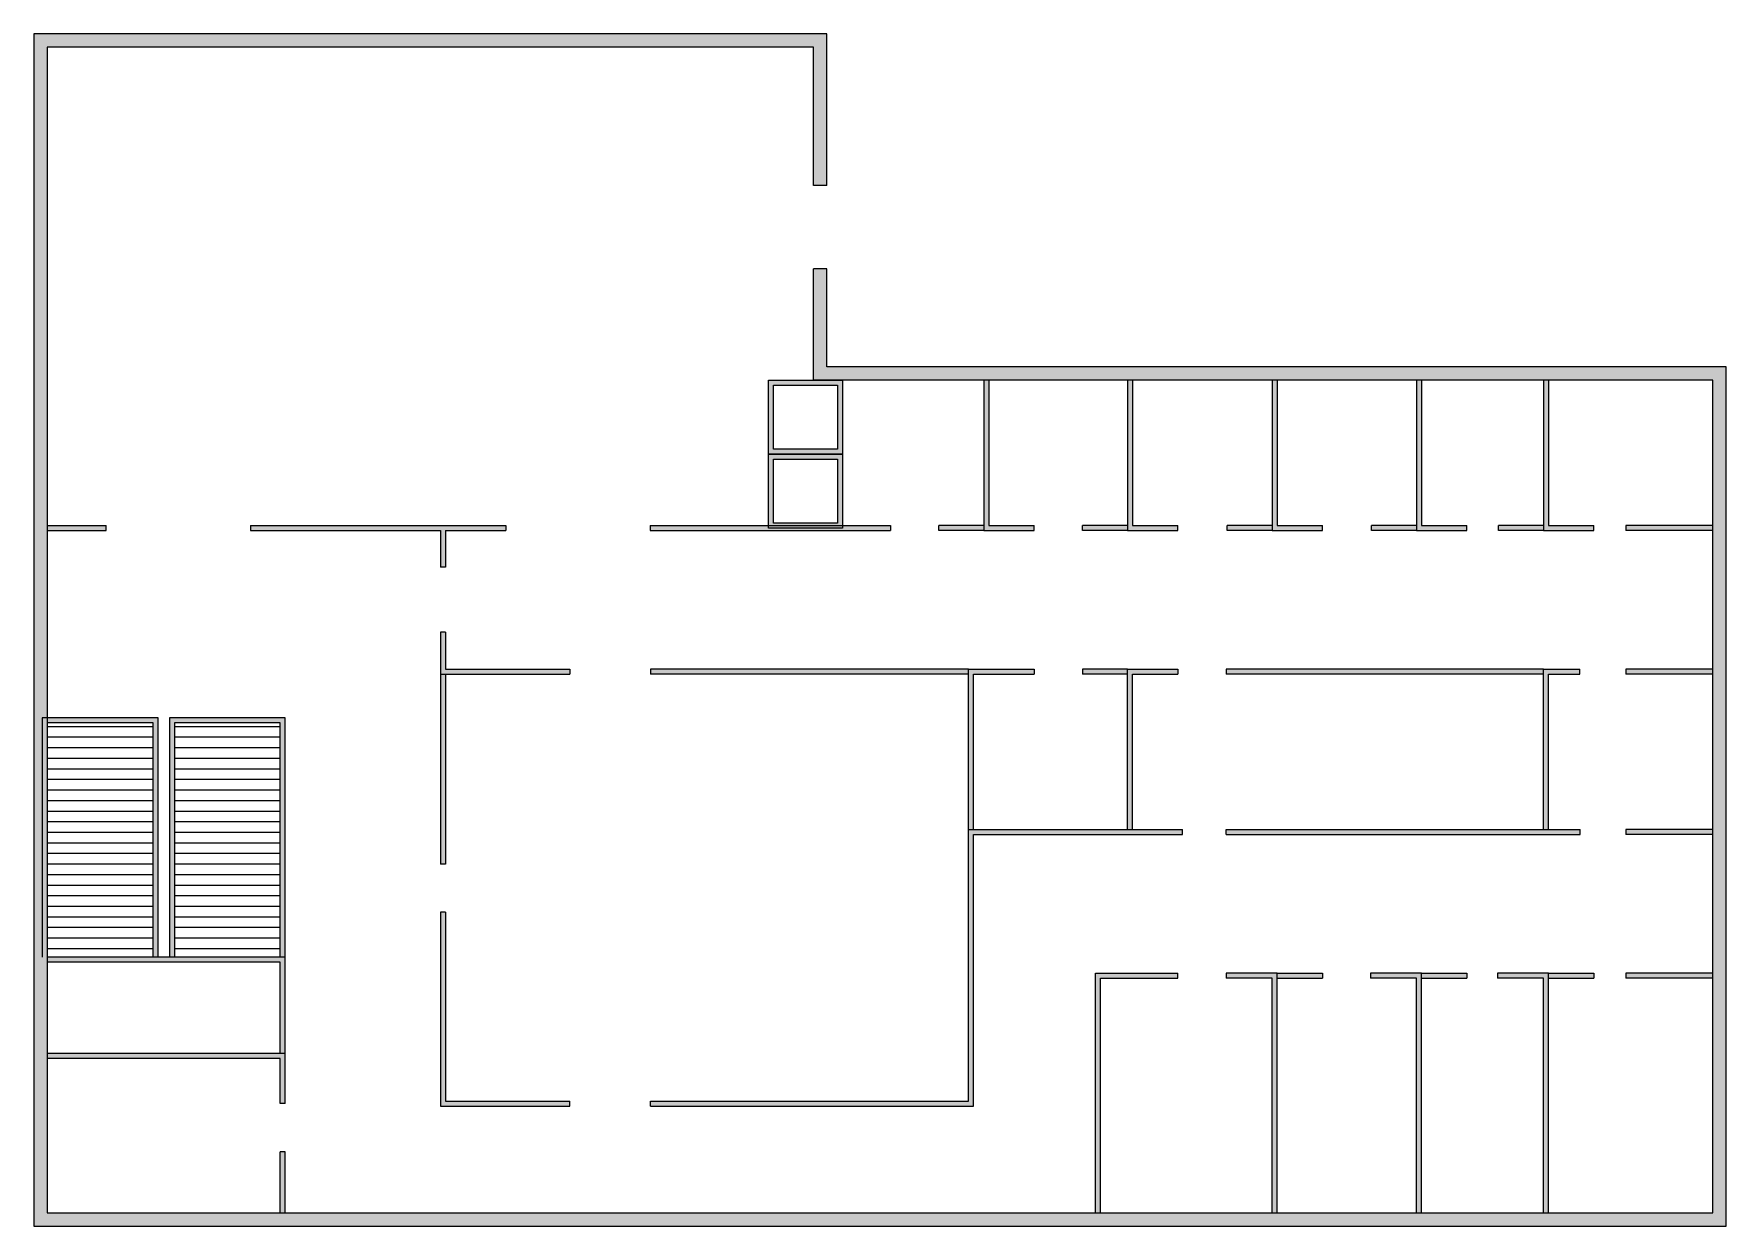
# Model space of a CAD drawing. Header units: metres. Extents: x -0.4 to 50.4, y -0.4 to 35.4.
import ezdxf

# ---------------------------------------------------------------- set-up
doc = ezdxf.new("R2010")
doc.units = ezdxf.units.M
doc.layers.add('Planimetria', color=3, linetype='Continuous')

msp = doc.modelspace()

# ---------------------------------------------------------------- hatches: boundary and pattern name
at = {"layer": 'Planimetria'}
h = msp.add_hatch(color=256, dxfattribs=at)
h.dxf.hatch_style = 1
h.paths.add_polyline_path([(23.4, 35.4), (-0.4, 35.4), (-0.4, -0.4), (50.4, -0.4), (50.4, 25.4), (23.4, 25.4), (23.4, 28.348), (23, 28.348), (23, 25), (50, 25), (50, 0), (0, 0), (0, 35), (23, 35), (23, 30.848), (23.4, 30.848)])
h = msp.add_hatch(color=256, dxfattribs=at)
h.dxf.hatch_style = 1
h.paths.add_polyline_path([(23.876, 25), (21.656, 25), (21.656, 22.78), (23.876, 22.78)])
h.paths.add_polyline_path([(21.806, 24.85), (23.726, 24.85), (23.726, 22.93), (21.806, 22.93)], flags=16)
h = msp.add_hatch(color=256, dxfattribs=at)
h.dxf.hatch_style = 1
h.paths.add_polyline_path([(28.271, 25), (28.121, 25), (28.121, 20.485), (29.626, 20.485), (29.626, 20.635), (28.271, 20.635)])
h = msp.add_hatch(color=256, dxfattribs=at)
h.dxf.hatch_style = 1
h.paths.add_polyline_path([(33.939, 20.635), (32.584, 20.635), (32.584, 25), (32.434, 25), (32.434, 20.485), (33.939, 20.485)])
h = msp.add_hatch(color=256, dxfattribs=at)
h.dxf.hatch_style = 1
h.paths.add_polyline_path([(38.28, 20.635), (36.925, 20.635), (36.925, 25), (36.775, 25), (36.775, 20.485), (38.28, 20.485)])
h = msp.add_hatch(color=256, dxfattribs=at)
h.dxf.hatch_style = 1
h.paths.add_polyline_path([(42.612, 20.635), (41.257, 20.635), (41.257, 25), (41.107, 25), (41.107, 20.485), (42.612, 20.485)])
h = msp.add_hatch(color=256, dxfattribs=at)
h.dxf.hatch_style = 1
h.paths.add_polyline_path([(46.423, 20.635), (45.068, 20.635), (45.068, 25), (44.918, 25), (44.918, 20.485), (46.423, 20.485)])
h = msp.add_hatch(color=256, dxfattribs=at)
h.dxf.hatch_style = 1
h.paths.add_polyline_path([(23.876, 22.78), (21.656, 22.78), (21.656, 20.635), (23.876, 20.635)])
h.paths.add_polyline_path([(21.806, 22.63), (23.726, 22.63), (23.726, 20.71), (21.806, 20.71)], flags=16)
h = msp.add_hatch(color=256, dxfattribs=at)
h.dxf.hatch_style = 1
h.paths.add_polyline_path([(1.772, 20.635), (0, 20.635), (0, 20.485), (1.772, 20.485)])
h = msp.add_hatch(color=256, dxfattribs=at)
h.dxf.hatch_style = 1
h.paths.add_polyline_path([(13.767, 20.635), (11.957, 20.635), (11.806, 20.635), (6.106, 20.635), (6.106, 20.485), (11.806, 20.485), (11.806, 19.384), (11.956, 19.384), (11.956, 20.485), (13.767, 20.485)])
h = msp.add_hatch(color=256, dxfattribs=at)
h.dxf.hatch_style = 1
h.paths.add_polyline_path([(25.315, 20.635), (23.876, 20.635), (23.876, 20.56), (21.656, 20.56), (21.656, 20.635), (18.097, 20.635), (18.097, 20.485), (25.315, 20.485)])
h = msp.add_hatch(color=256, dxfattribs=at)
h.dxf.hatch_style = 1
h.paths.add_polyline_path([(23.876, 20.635), (21.656, 20.635), (21.656, 20.56), (23.876, 20.56)], flags=17)
h = msp.add_hatch(color=256, dxfattribs=at)
h.dxf.hatch_style = 1
h.paths.add_polyline_path([(28.121, 20.635), (26.769, 20.635), (26.769, 20.485), (28.121, 20.485)])
h = msp.add_hatch(color=256, dxfattribs=at)
h.dxf.hatch_style = 1
h.paths.add_polyline_path([(32.434, 20.635), (31.082, 20.635), (31.082, 20.485), (32.434, 20.485)])
h = msp.add_hatch(color=256, dxfattribs=at)
h.dxf.hatch_style = 1
h.paths.add_polyline_path([(36.775, 20.635), (35.423, 20.635), (35.423, 20.485), (36.775, 20.485)])
h = msp.add_hatch(color=256, dxfattribs=at)
h.dxf.hatch_style = 1
h.paths.add_polyline_path([(41.107, 20.635), (39.755, 20.635), (39.755, 20.485), (41.107, 20.485)])
h = msp.add_hatch(color=256, dxfattribs=at)
h.dxf.hatch_style = 1
h.paths.add_polyline_path([(44.918, 20.635), (43.566, 20.635), (43.566, 20.485), (44.918, 20.485)])
h = msp.add_hatch(color=256, dxfattribs=at)
h.dxf.hatch_style = 1
h.paths.add_polyline_path([(50, 20.635), (47.388, 20.635), (47.388, 20.485), (50, 20.485)])
h = msp.add_hatch(color=256, dxfattribs=at)
h.dxf.hatch_style = 1
h.paths.add_polyline_path([(15.69, 16.322), (11.956, 16.322), (11.956, 17.433), (11.806, 17.433), (11.806, 16.172), (15.69, 16.172)])
h = msp.add_hatch(color=256, dxfattribs=at)
h.dxf.hatch_style = 1
h.paths.add_polyline_path([(27.653, 16.322), (18.108, 16.322), (18.108, 16.172), (27.653, 16.172)])
h = msp.add_hatch(color=256, dxfattribs=at)
h.dxf.hatch_style = 1
h.paths.add_polyline_path([(27.803, 16.172), (29.629, 16.172), (29.629, 16.322), (27.653, 16.322), (27.653, 11.513), (27.803, 11.513)])
h = msp.add_hatch(color=256, dxfattribs=at)
h.dxf.hatch_style = 1
h.paths.add_polyline_path([(32.434, 16.322), (31.08, 16.322), (31.08, 16.172), (32.434, 16.172)])
h = msp.add_hatch(color=256, dxfattribs=at)
h.dxf.hatch_style = 1
h.paths.add_polyline_path([(33.944, 16.322), (32.434, 16.322), (32.434, 11.513), (32.584, 11.513), (32.584, 16.172), (33.944, 16.172)])
h = msp.add_hatch(color=256, dxfattribs=at)
h.dxf.hatch_style = 1
h.paths.add_polyline_path([(44.918, 16.322), (35.392, 16.322), (35.392, 16.172), (44.918, 16.172)])
h = msp.add_hatch(color=256, dxfattribs=at)
h.dxf.hatch_style = 1
h.paths.add_polyline_path([(46.012, 16.322), (44.918, 16.322), (44.918, 11.513), (45.068, 11.513), (45.068, 16.172), (46.012, 16.172)])
h = msp.add_hatch(color=256, dxfattribs=at)
h.dxf.hatch_style = 1
h.paths.add_polyline_path([(50, 16.322), (47.388, 16.322), (47.388, 16.172), (50, 16.172)])
h = msp.add_hatch(color=256, dxfattribs=at)
h.dxf.hatch_style = 1
h.paths.add_polyline_path([(11.956, 16.172), (11.806, 16.172), (11.806, 10.468), (11.956, 10.468)])
h = msp.add_hatch(color=256, dxfattribs=at)
h.dxf.hatch_style = 1
h.paths.add_polyline_path([(3.327, 14.867), (0, 14.867), (0, 14.717), (3.177, 14.717), (3.177, 7.672), (3.327, 7.672)])
h = msp.add_hatch(color=256, dxfattribs=at)
h.dxf.hatch_style = 1
h.paths.add_polyline_path([(7.148, 14.867), (3.671, 14.867), (3.671, 7.672), (3.821, 7.672), (3.821, 14.717), (6.998, 14.717), (6.998, 7.672), (7.148, 7.672)])
h = msp.add_hatch(dxfattribs=at)
h.set_pattern_fill('LINE', color=256, scale=0.1)
h.paths.add_polyline_path([(3.177, 14.717), (0, 14.717), (0, 7.672), (3.177, 7.672)])
h = msp.add_hatch(dxfattribs=at)
h.set_pattern_fill('LINE', color=256, scale=0.1)
h.paths.add_polyline_path([(6.998, 14.717), (3.821, 14.717), (3.821, 7.672), (6.998, 7.672)])
h = msp.add_hatch(color=256, dxfattribs=at)
h.dxf.hatch_style = 1
h.paths.add_polyline_path([(34.077, 11.513), (27.653, 11.513), (27.653, 3.354), (18.107, 3.354), (18.107, 3.204), (27.803, 3.204), (27.803, 11.363), (34.077, 11.363)])
h = msp.add_hatch(color=256, dxfattribs=at)
h.dxf.hatch_style = 1
h.paths.add_polyline_path([(46.021, 11.513), (35.392, 11.513), (35.392, 11.363), (46.021, 11.363)])
h = msp.add_hatch(color=256, dxfattribs=at)
h.dxf.hatch_style = 1
h.paths.add_polyline_path([(50, 11.513), (47.388, 11.513), (47.388, 11.363), (50, 11.363)])
h = msp.add_hatch(color=256, dxfattribs=at)
h.dxf.hatch_style = 1
h.paths.add_polyline_path([(11.956, 9.029), (11.806, 9.029), (11.806, 3.204), (15.691, 3.204), (15.691, 3.354), (11.956, 3.354)])
h = msp.add_hatch(color=256, dxfattribs=at)
h.dxf.hatch_style = 1
h.paths.add_polyline_path([(7.148, 7.672), (0, 7.672), (0, 7.522), (6.998, 7.522), (6.998, 4.789), (7.148, 4.789)])
h = msp.add_hatch(color=256, dxfattribs=at)
h.dxf.hatch_style = 1
h.paths.add_polyline_path([(33.937, 7.192), (31.471, 7.192), (31.471, 0), (31.621, 0), (31.621, 7.042), (33.937, 7.042)])
h = msp.add_hatch(color=256, dxfattribs=at)
h.dxf.hatch_style = 1
h.paths.add_polyline_path([(36.925, 7.192), (35.394, 7.192), (35.394, 7.042), (36.775, 7.042), (36.775, 0), (36.925, 0)])
h = msp.add_hatch(color=256, dxfattribs=at)
h.dxf.hatch_style = 1
h.paths.add_polyline_path([(38.288, 7.192), (36.925, 7.192), (36.925, 7.042), (38.288, 7.042)])
h = msp.add_hatch(color=256, dxfattribs=at)
h.dxf.hatch_style = 1
h.paths.add_polyline_path([(41.257, 7.192), (39.726, 7.192), (39.726, 7.042), (41.107, 7.042), (41.107, 0), (41.257, 0)])
h = msp.add_hatch(color=256, dxfattribs=at)
h.dxf.hatch_style = 1
h.paths.add_polyline_path([(42.62, 7.192), (41.257, 7.192), (41.257, 7.042), (42.62, 7.042)])
h = msp.add_hatch(color=256, dxfattribs=at)
h.dxf.hatch_style = 1
h.paths.add_polyline_path([(45.068, 7.192), (43.537, 7.192), (43.537, 7.042), (44.918, 7.042), (44.918, 0), (45.068, 0)])
h = msp.add_hatch(color=256, dxfattribs=at)
h.dxf.hatch_style = 1
h.paths.add_polyline_path([(46.431, 7.192), (45.068, 7.192), (45.068, 7.042), (46.431, 7.042)])
h = msp.add_hatch(color=256, dxfattribs=at)
h.dxf.hatch_style = 1
h.paths.add_polyline_path([(50, 7.192), (47.388, 7.192), (47.388, 7.042), (50, 7.042)])
h = msp.add_hatch(color=256, dxfattribs=at)
h.dxf.hatch_style = 1
h.paths.add_polyline_path([(7.148, 4.789), (0, 4.789), (0, 4.639), (6.998, 4.639), (6.998, 3.279), (7.148, 3.279)])
h = msp.add_hatch(color=256, dxfattribs=at)
h.dxf.hatch_style = 1
h.paths.add_polyline_path([(7.148, 1.83), (6.998, 1.83), (6.998, 0), (7.148, 0)])

# ---------------------------------------------------------------- linework, layer by layer
for p, q in [((23.4, 35.4), (-0.4, 35.4)), ((-0.4, 35.4), (-0.4, -0.4)), ((23.4, 30.848), (23.4, 35.4)), ((23, 35), (0, 35)), ((0, 35), (0, 0)), ((23, 30.848), (23, 35)), ((23.4, 30.848), (23, 30.848)), ((23, 25), (23, 28.348)), ((23.4, 28.348), (23, 28.348)), ((23.4, 25.4), (23.4, 28.348)), ((21.656, 25), (23.876, 25)), ((21.656, 22.78), (21.656, 25)), ((50, 25), (23, 25)), ((50.4, 25.4), (23.4, 25.4)), ((23.876, 25), (23.876, 22.78)), ((28.121, 25), (28.121, 20.485)), ((28.271, 25), (28.271, 20.635)), ((32.434, 25), (32.434, 20.485)), ((32.584, 25), (32.584, 20.635)), ((36.775, 25), (36.775, 20.485)), ((36.925, 25), (36.925, 20.635)), ((41.107, 25), (41.107, 20.485)), ((41.257, 25), (41.257, 20.635)), ((44.918, 25), (44.918, 20.485)), ((45.068, 25), (45.068, 20.635)), ((50, 0), (50, 25)), ((50.4, -0.4), (50.4, 25.4)), ((21.806, 24.85), (23.726, 24.85)), ((21.806, 22.93), (21.806, 24.85)), ((23.726, 24.85), (23.726, 22.93)), ((23.726, 22.93), (21.806, 22.93)), ((23.876, 22.78), (21.656, 22.78)), ((21.656, 22.78), (23.876, 22.78)), ((21.656, 20.56), (21.656, 22.78)), ((21.806, 22.63), (23.726, 22.63)), ((21.806, 20.71), (21.806, 22.63)), ((23.726, 22.63), (23.726, 20.71)), ((23.876, 22.78), (23.876, 20.56)), ((0, 20.635), (1.772, 20.635)), ((0, 20.485), (1.772, 20.485)), ((1.772, 20.485), (1.772, 20.635)), ((6.106, 20.635), (11.806, 20.635)), ((6.106, 20.635), (6.106, 20.485)), ((6.106, 20.485), (11.806, 20.485)), ((11.806, 20.635), (11.957, 20.635)), ((11.806, 20.485), (11.806, 19.384)), ((11.956, 20.485), (11.956, 19.384)), ((11.957, 20.635), (13.767, 20.635)), ((11.957, 20.485), (13.767, 20.485)), ((13.767, 20.635), (13.767, 20.485)), ((18.097, 20.635), (25.315, 20.635)), ((18.097, 20.635), (18.097, 20.485)), ((18.097, 20.485), (25.315, 20.485)), ((23.876, 20.56), (21.656, 20.56)), ((23.726, 20.71), (21.806, 20.71)), ((25.315, 20.635), (25.315, 20.485)), ((28.121, 20.635), (26.769, 20.635)), ((26.769, 20.485), (26.769, 20.635)), ((28.121, 20.485), (26.769, 20.485)), ((28.121, 20.485), (29.626, 20.485)), ((28.271, 20.635), (29.626, 20.635)), ((29.626, 20.485), (29.626, 20.635)), ((32.434, 20.635), (31.082, 20.635)), ((31.082, 20.485), (31.082, 20.635)), ((32.434, 20.485), (31.082, 20.485)), ((32.434, 20.485), (33.939, 20.485)), ((32.584, 20.635), (33.939, 20.635)), ((33.939, 20.485), (33.939, 20.635)), ((36.775, 20.635), (35.423, 20.635)), ((35.423, 20.485), (35.423, 20.635)), ((36.775, 20.485), (35.423, 20.485)), ((36.775, 20.485), (38.28, 20.485)), ((36.925, 20.635), (38.28, 20.635)), ((38.28, 20.485), (38.28, 20.635)), ((41.107, 20.635), (39.755, 20.635)), ((39.755, 20.485), (39.755, 20.635)), ((41.107, 20.485), (39.755, 20.485)), ((41.107, 20.485), (42.612, 20.485)), ((41.257, 20.635), (42.612, 20.635)), ((42.612, 20.485), (42.612, 20.635)), ((44.918, 20.635), (43.566, 20.635)), ((43.566, 20.485), (43.566, 20.635)), ((44.918, 20.485), (43.566, 20.485)), ((44.918, 20.485), (46.423, 20.485)), ((45.068, 20.635), (46.423, 20.635)), ((46.423, 20.485), (46.423, 20.635)), ((50, 20.635), (47.388, 20.635)), ((47.388, 20.635), (47.388, 20.485)), ((50, 20.485), (47.388, 20.485)), ((11.956, 19.384), (11.806, 19.384)), ((11.806, 17.433), (11.806, 16.172)), ((11.956, 17.433), (11.806, 17.433)), ((11.956, 17.433), (11.956, 16.322)), ((11.956, 16.322), (15.69, 16.322)), ((15.69, 16.322), (15.69, 16.172)), ((27.653, 16.322), (18.108, 16.322)), ((18.108, 16.322), (18.108, 16.172)), ((27.653, 11.513), (27.653, 16.322)), ((27.653, 16.322), (29.629, 16.322)), ((29.629, 16.322), (29.629, 16.172)), ((32.434, 16.322), (31.08, 16.322)), ((31.08, 16.322), (31.08, 16.172)), ((32.434, 11.513), (32.434, 16.322)), ((32.434, 16.322), (33.944, 16.322)), ((33.944, 16.322), (33.944, 16.172)), ((44.918, 16.322), (35.392, 16.322)), ((35.392, 16.322), (35.392, 16.172)), ((44.918, 11.513), (44.918, 16.322)), ((44.918, 16.322), (46.012, 16.322)), ((46.012, 16.172), (46.012, 16.322)), ((50, 16.322), (47.388, 16.322)), ((47.388, 16.322), (47.388, 16.172)), ((11.806, 16.172), (15.69, 16.172)), ((11.806, 16.172), (11.806, 10.468)), ((11.956, 16.172), (11.956, 10.468)), ((27.653, 16.172), (18.108, 16.172)), ((27.803, 11.513), (27.803, 16.172)), ((27.803, 16.172), (29.629, 16.172)), ((32.434, 16.172), (31.08, 16.172)), ((32.584, 11.513), (32.584, 16.172)), ((32.584, 16.172), (33.944, 16.172)), ((44.918, 16.172), (35.392, 16.172)), ((45.068, 11.513), (45.068, 16.172)), ((45.068, 16.172), (46.012, 16.172)), ((50, 16.172), (47.388, 16.172)), ((3.327, 14.867), (-0.15, 14.867)), ((-0.15, 14.867), (-0.15, 7.672)), ((3.327, 7.672), (3.327, 14.867)), ((7.148, 14.867), (3.671, 14.867)), ((3.671, 14.867), (3.671, 7.672)), ((7.148, 7.672), (7.148, 14.867)), ((3.177, 14.717), (0, 14.717)), ((0, 14.717), (0, 7.672)), ((3.177, 7.672), (3.177, 14.717)), ((6.998, 14.717), (3.821, 14.717)), ((3.821, 14.717), (3.821, 7.672)), ((6.998, 7.672), (6.998, 14.717)), ((27.653, 3.354), (27.653, 11.513)), ((27.653, 11.513), (34.077, 11.513)), ((27.803, 3.204), (27.803, 11.363)), ((27.803, 11.363), (34.077, 11.363)), ((34.077, 11.363), (34.077, 11.513)), ((35.392, 11.513), (46.021, 11.513)), ((35.392, 11.363), (35.392, 11.513)), ((35.392, 11.363), (46.021, 11.363)), ((46.021, 11.363), (46.021, 11.513)), ((50, 11.513), (47.388, 11.513)), ((47.388, 11.513), (47.388, 11.363)), ((50, 11.363), (47.388, 11.363)), ((11.956, 10.468), (11.806, 10.468)), ((11.806, 9.029), (11.806, 3.204)), ((11.956, 9.029), (11.806, 9.029)), ((11.956, 9.029), (11.956, 3.354)), ((7.148, 7.672), (0, 7.672)), ((7.148, 4.789), (7.148, 7.672)), ((6.998, 7.522), (0, 7.522)), ((6.998, 4.789), (6.998, 7.522)), ((31.471, 0), (31.471, 7.192)), ((31.471, 7.192), (33.937, 7.192)), ((33.937, 7.042), (33.937, 7.192)), ((36.925, 7.192), (35.394, 7.192)), ((35.394, 7.192), (35.394, 7.042)), ((36.925, 0), (36.925, 7.192)), ((36.925, 7.192), (38.288, 7.192)), ((38.288, 7.192), (38.288, 7.042)), ((41.257, 7.192), (39.726, 7.192)), ((39.726, 7.192), (39.726, 7.042)), ((41.257, 0), (41.257, 7.192)), ((41.257, 7.192), (42.62, 7.192)), ((42.62, 7.192), (42.62, 7.042)), ((45.068, 7.192), (43.537, 7.192)), ((43.537, 7.192), (43.537, 7.042)), ((45.068, 0), (45.068, 7.192)), ((45.068, 7.192), (46.431, 7.192)), ((46.431, 7.192), (46.431, 7.042)), ((50, 7.192), (47.388, 7.192)), ((47.388, 7.192), (47.388, 7.042)), ((31.621, 0), (31.621, 7.042)), ((31.621, 7.042), (33.937, 7.042)), ((36.775, 7.042), (35.394, 7.042)), ((36.775, 0), (36.775, 7.042)), ((36.925, 7.042), (38.288, 7.042)), ((41.107, 7.042), (39.726, 7.042)), ((41.107, 0), (41.107, 7.042)), ((41.257, 7.042), (42.62, 7.042)), ((44.918, 7.042), (43.537, 7.042)), ((44.918, 0), (44.918, 7.042)), ((45.068, 7.042), (46.431, 7.042)), ((50, 7.042), (47.388, 7.042)), ((7.148, 4.789), (0, 4.789)), ((6.998, 4.639), (0, 4.639)), ((6.998, 3.279), (6.998, 4.639)), ((7.148, 3.279), (7.148, 4.789)), ((7.148, 3.279), (6.998, 3.279)), ((11.806, 3.204), (15.691, 3.204)), ((11.956, 3.354), (15.691, 3.354)), ((15.691, 3.204), (15.691, 3.354)), ((18.107, 3.354), (27.653, 3.354)), ((18.107, 3.204), (18.107, 3.354)), ((18.107, 3.204), (27.803, 3.204)), ((6.998, 0), (6.998, 1.83)), ((7.148, 1.83), (6.998, 1.83)), ((7.148, 0), (7.148, 1.83)), ((0, 0), (50, 0)), ((-0.4, -0.4), (50.4, -0.4))]:
    msp.add_line(p, q, dxfattribs=at)

doc.saveas('drawing.dxf')
